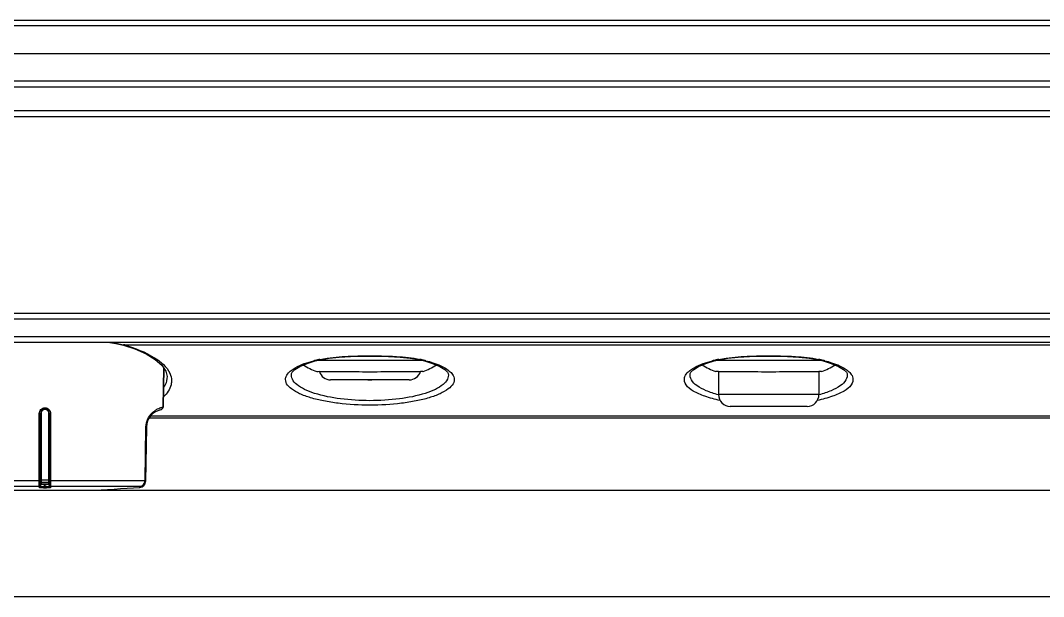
# Model space of a CAD drawing. Header units: millimetres. Extents: x 361 to 5577, y 463 to 3774.
# Drawn here: x 3506.1 to 3679.3, y 463 to 560.6 of the extents above; entities that cross this region are included whole.
import ezdxf

# ---------------------------------------------------------------- set-up
doc = ezdxf.new("R2010")
doc.units = ezdxf.units.MM
doc.header["$LTSCALE"] = 330
doc.layers.get('0').update_dxf_attribs({"linetype": 'CONTINUOUS'})
doc.layers.add('ASSI', color=7, linetype='CONTINUOUS')
doc.layers.add('GEOM', color=7, linetype='CONTINUOUS')

msp = doc.modelspace()

# ---------------------------------------------------------------- linework, layer by layer
at = {"color": 9, "linetype": 'Continuous'}
for p, q in [((4078.33, 560.56), (3280.13, 560.56)), ((3333.14, 554.96), (4025.32, 554.96)), ((4013.71, 549.26), (3344.74, 549.26)), ((4013.71, 545.26), (3344.74, 545.26)), ((3280.23, 510.01), (4078.23, 510.01)), ((4078.23, 507.01), (3280.23, 507.01)), ((3641.23, 497.2), (3624.23, 497.2)), ((3509.27, 482.66), (3509.27, 494.01)), ((3509.49, 494.03), (3509.53, 494.03)), ((3509.58, 494.03), (3509.58, 482.7)), ((3510.22, 494.95), (3510.24, 494.95)), ((3510.22, 494.95), (3510.22, 494.67)), ((3510.24, 494.67), (3510.22, 494.67)), ((3510.24, 494.95), (3510.24, 494.67)), ((3510.87, 482.7), (3510.87, 494.03)), ((3510.96, 494.03), (3510.92, 494.03)), ((3511.19, 494.01), (3511.19, 482.66)), ((3527.17, 482.67), (3527.33, 491.71)), ((3527.33, 491.71), (3527.33, 491.72)), ((3493.28, 482.66), (3509.27, 482.66)), ((3494.14, 481.69), (3509.28, 481.69)), ((3509.28, 481.45), (3509.28, 481.69)), ((3509.58, 482.3), (3509.58, 482.14)), ((3510.22, 482.11), (3510.24, 482.11)), ((3510.22, 481.59), (3510.22, 482.11)), ((3510.22, 482), (3510.24, 482)), ((3510.24, 481.59), (3510.22, 481.59)), ((3510.22, 481.38), (3510.22, 481.59)), ((3510.24, 481.59), (3510.24, 482.11)), ((3510.24, 481.38), (3510.24, 481.59)), ((3510.88, 482.14), (3510.88, 482.3)), ((3511.18, 481.69), (3526.31, 481.69)), ((3511.18, 481.69), (3511.18, 481.45)), ((3511.19, 482.66), (3527.17, 482.66)), ((3526.31, 481.49), (3526.31, 481.69)), ((3527.17, 482.66), (3527.17, 482.67)), ((3527.24, 482.67), (3527.25, 482.67)), ((3527.24, 482.66), (3527.25, 482.66)), ((3510.24, 481.38), (3510.22, 481.38))]:
    msp.add_line(p, q, dxfattribs=at)
at = {"color": 7, "linetype": 'Continuous'}
for p, q in [((4078.33, 559.66), (3280.13, 559.66)), ((4013.81, 550.26), (3344.64, 550.26)), ((4013.71, 544.26), (3344.74, 544.26)), ((3281.23, 511.01), (4077.23, 511.01)), ((4077.23, 506.01), (3281.23, 506.01)), ((3574.05, 503), (3556.4, 503)), ((3641.55, 503), (3623.9, 503)), ((3530.21, 495.08), (3530.33, 501.72)), ((3556.23, 501.09), (3556.25, 501.09)), ((3574.2, 501.09), (3574.23, 501.09)), ((3623.73, 501.09), (3623.75, 501.09)), ((3624.23, 501.1), (3624.23, 497.2)), ((3641.23, 501.1), (3641.23, 497.2)), ((3641.7, 501.09), (3641.73, 501.09)), ((3571.88, 499.7), (3558.58, 499.7)), ((3509.48, 481.65), (3509.48, 494.02)), ((3510.22, 494.76), (3510.24, 494.76)), ((3510.98, 494.02), (3510.98, 481.65)), ((3639.23, 495.2), (3626.23, 495.2)), ((3527.88, 493.29), (3965.65, 493.29)), ((3527.4, 491.71), (3527.24, 482.47)), ((3527.25, 482.66), (3527.25, 482.67))]:
    msp.add_line(p, q, dxfattribs=at)
for centre, radius, start, end in [((3564.03, 519.5), 20, 239.7893, 247.0218), ((3566.42, 519.5), 20, 292.9782, 300.2109), ((3631.53, 519.5), 20, 239.7893, 247.0218), ((3633.92, 519.5), 20, 292.9782, 300.2109), ((3557.23, 447.21), 53.88, 90.5814, 91.0378), ((3558.58, 501.7), 2, 197.8768, 270), ((3571.88, 501.7), 2, 270, 342.1233), ((3573.06, 435.45), 65.65, 89.0031, 89.3778), ((3624.75, 445.98), 55.12, 90.5507, 91.0368), ((3640.53, 434), 67.1, 89.0066, 89.4059), ((3626.23, 497.2), 2, 180, 270), ((3639.23, 497.2), 2, 270, 360), ((3510.22, 494.02), 0.74, 89.9694, 179.4874), ((3510.21, 494.02), 0.739, 179.4961, 180.0001), ((3510.24, 494.02), 0.74, 0.5126, 90.0306), ((3510.24, 494.02), 0.739, 359.9999, 0.5039), ((3530.4, 491.66), 3, 101.3871, 179), ((3529.71, 495.09), 0.5, 281.3987, 359), ((3502.41, 830.67), 350, 272.4795, 273.9151), ((3526.24, 482.48), 1, 273.9151, 359), ((3526.24, 482.69), 1.01, 274.0922, 344.4061), ((3526.24, 482.69), 1, 344.4441, 347.347), ((3526.24, 482.69), 1.01, 347.3459, 358.3264)]:
    msp.add_arc(centre, radius, start, end, dxfattribs=at)
at = {"color": 9, "linetype": 'Continuous'}
for centre, radius, start, end in [((3509.57, 488.93), 5.1, 89.9467, 90.5255), ((3510.88, 488.93), 5.1, 89.4745, 90.0533), ((3509.28, 481.65), 0.2, 269.7029, 359.936), ((3509.58, 482.2), 0.0999, 89.9456, 179.9811), ((3509.58, 482.04), 0.0999, 89.9456, 179.9811), ((3510.23, 116.81), 365.88, 89.8988, 90.1012), ((3510.23, 135.25), 347.05, 89.8927, 90.1073), ((3510.88, 482.2), 0.0999, 0.0189, 90.0544), ((3510.88, 482.04), 0.0999, 0.0189, 90.0544), ((3511.18, 481.65), 0.2, 180.064, 270.2971)]:
    msp.add_arc(centre, radius, start, end, dxfattribs=at)
at = {"color": 7, "linetype": 'Continuous'}
for points, knots in [([(3556.68, 501.09), (3557.89, 501.11), (3560.74, 501.09), (3565.23, 501.08), (3569.71, 501.09), (3572.56, 501.11), (3573.77, 501.09)], [0, 0, 0, 0, 0.212156, 0.499999, 0.787843, 1, 1, 1, 1]), ([(3624.22, 501.1), (3625.43, 501.11), (3628.27, 501.09), (3632.73, 501.08), (3637.19, 501.09), (3640.02, 501.11), (3641.23, 501.1)], [0, 0, 0, 0, 0.213261, 0.499999, 0.786738, 1, 1, 1, 1])]:
    msp.add_open_spline(points, degree=3, knots=knots, dxfattribs=at)
at = {"color": 9, "linetype": 'Continuous'}
for points, knots in [([(3509.27, 494.01), (3509.27, 494.25), (3509.47, 494.76), (3509.97, 494.95), (3510.22, 494.95)], [0, 0, 0, 0, 0.499659, 1, 1, 1, 1]), ([(3509.27, 494.01), (3509.29, 494.01), (3509.34, 494.02), (3509.41, 494.01), (3509.44, 494.02), (3509.48, 494.01), (3509.48, 494.02)], [0, 0, 0, 0, 0.378836, 0.703887, 0.922667, 1, 1, 1, 1]), ([(3509.48, 494.02), (3509.48, 494.03), (3509.48, 494.02), (3509.49, 494.02), (3509.49, 494.03)], [0, 0, 0, 0, 0.257875, 1, 1, 1, 1]), ([(3510.22, 494.67), (3510.05, 494.67), (3509.71, 494.53), (3509.58, 494.19), (3509.58, 494.03)], [0, 0, 0, 0, 0.499898, 1, 1, 1, 1]), ([(3510.24, 494.95), (3510.48, 494.95), (3510.98, 494.76), (3511.19, 494.25), (3511.19, 494.01)], [0, 0, 0, 0, 0.500339, 1, 1, 1, 1]), ([(3510.87, 494.03), (3510.87, 494.19), (3510.74, 494.53), (3510.4, 494.67), (3510.24, 494.67)], [0, 0, 0, 0, 0.500094, 1, 1, 1, 1]), ([(3510.98, 494.02), (3510.98, 494.03), (3510.97, 494.02), (3510.97, 494.02), (3510.96, 494.03)], [0, 0, 0, 0, 0.257875, 1, 1, 1, 1]), ([(3511.19, 494.01), (3511.16, 494.01), (3511.11, 494.02), (3511.04, 494.01), (3511.01, 494.02), (3510.98, 494.01), (3510.98, 494.02)], [0, 0, 0, 0, 0.378836, 0.703887, 0.922667, 1, 1, 1, 1]), ([(3527.33, 491.72), (3527.34, 492.19), (3527.53, 493.01), (3528.13, 493.92), (3528.74, 494.46), (3529.25, 494.76), (3529.61, 494.92), (3529.84, 494.99), (3529.97, 495.03), (3530.07, 495.05), (3530.15, 495.08), (3530.18, 495.07), (3530.21, 495.09), (3530.21, 495.08)], [0, 0, 0, 0, 0.293079, 0.513321, 0.675699, 0.79761, 0.88783, 0.922479, 0.950561, 0.97226, 0.987691, 0.996926, 1, 1, 1, 1]), ([(3527.33, 491.71), (3527.35, 491.71), (3527.38, 491.71), (3527.39, 491.72), (3527.4, 491.71), (3527.4, 491.71)], [0, 0, 0, 0, 0.745247, 0.935872, 1, 1, 1, 1]), ([(3509.28, 481.69), (3509.27, 481.72), (3509.27, 481.82), (3509.26, 482.15), (3509.27, 482.44), (3509.27, 482.66)], [0, 0, 0, 0, 0.096648, 0.317481, 1, 1, 1, 1]), ([(3509.27, 482.66), (3509.29, 482.66), (3509.34, 482.67), (3509.41, 482.66), (3509.44, 482.67), (3509.48, 482.66), (3509.48, 482.67)], [0, 0, 0, 0, 0.378798, 0.703856, 0.922658, 1, 1, 1, 1]), ([(3510.22, 481.38), (3510.1, 481.38), (3509.87, 481.39), (3509.61, 481.4), (3509.44, 481.41), (3509.35, 481.42), (3509.31, 481.43), (3509.28, 481.44), (3509.28, 481.45)], [0, 0, 0, 0, 0.38042, 0.702951, 0.826795, 0.919195, 0.976989, 1, 1, 1, 1]), ([(3509.48, 482.69), (3509.48, 482.69), (3509.48, 482.69), (3509.49, 482.69), (3509.49, 482.69)], [0, 0, 0, 0, 0.257876, 1, 1, 1, 1]), ([(3509.48, 482.04), (3509.48, 482.03), (3509.5, 482.03), (3509.54, 482.02), (3509.61, 482.02), (3509.74, 482.01), (3509.95, 482), (3510.12, 482), (3510.22, 482)], [0, 0, 0, 0, 0.021502, 0.07895, 0.1714, 0.295516, 0.618875, 1, 1, 1, 1]), ([(3510.22, 481.59), (3510.12, 481.59), (3509.95, 481.6), (3509.74, 481.61), (3509.61, 481.62), (3509.54, 481.62), (3509.5, 481.63), (3509.48, 481.64), (3509.48, 481.65)], [0, 0, 0, 0, 0.380154, 0.702445, 0.826219, 0.918616, 0.976528, 1, 1, 1, 1]), ([(3509.49, 482.69), (3509.5, 482.69), (3509.53, 482.7), (3509.56, 482.7), (3509.58, 482.7)], [0, 0, 0, 0, 0.184869, 1, 1, 1, 1]), ([(3509.58, 482.7), (3509.58, 482.6), (3509.57, 482.47), (3509.58, 482.34), (3509.58, 482.3)], [0, 0, 0, 0, 0.690904, 1, 1, 1, 1]), ([(3509.58, 482.14), (3509.58, 482.13), (3509.6, 482.13), (3509.63, 482.12), (3509.69, 482.12), (3509.8, 482.11), (3509.98, 482.11), (3510.13, 482.11), (3510.22, 482.11)], [0, 0, 0, 0, 0.021503, 0.07895, 0.171401, 0.295517, 0.618875, 1, 1, 1, 1]), ([(3510.24, 482.11), (3510.32, 482.11), (3510.47, 482.11), (3510.65, 482.11), (3510.76, 482.12), (3510.82, 482.12), (3510.85, 482.13), (3510.88, 482.13), (3510.88, 482.14)], [0, 0, 0, 0, 0.381115, 0.70447, 0.82859, 0.921045, 0.978496, 1, 1, 1, 1]), ([(3510.24, 482), (3510.33, 482), (3510.5, 482), (3510.71, 482.01), (3510.84, 482.02), (3510.91, 482.02), (3510.95, 482.03), (3510.98, 482.03), (3510.98, 482.04)], [0, 0, 0, 0, 0.381115, 0.70447, 0.828591, 0.921046, 0.978497, 1, 1, 1, 1]), ([(3510.98, 481.65), (3510.98, 481.64), (3510.95, 481.63), (3510.91, 481.62), (3510.84, 481.62), (3510.71, 481.61), (3510.5, 481.6), (3510.33, 481.59), (3510.24, 481.59)], [0, 0, 0, 0, 0.023472, 0.081386, 0.173783, 0.297557, 0.619851, 1, 1, 1, 1]), ([(3511.18, 481.45), (3511.18, 481.44), (3511.14, 481.43), (3511.1, 481.42), (3511.01, 481.41), (3510.84, 481.4), (3510.58, 481.39), (3510.36, 481.38), (3510.24, 481.38)], [0, 0, 0, 0, 0.023011, 0.080806, 0.173207, 0.297052, 0.619584, 1, 1, 1, 1]), ([(3510.96, 482.69), (3510.96, 482.69), (3510.93, 482.7), (3510.9, 482.7), (3510.87, 482.7)], [0, 0, 0, 0, 0.184864, 1, 1, 1, 1]), ([(3510.88, 482.3), (3510.87, 482.34), (3510.88, 482.47), (3510.87, 482.6), (3510.87, 482.7)], [0, 0, 0, 0, 0.309096, 1, 1, 1, 1]), ([(3510.98, 482.69), (3510.98, 482.69), (3510.97, 482.69), (3510.97, 482.69), (3510.96, 482.69)], [0, 0, 0, 0, 0.257875, 1, 1, 1, 1]), ([(3511.19, 482.66), (3511.16, 482.66), (3511.11, 482.67), (3511.04, 482.66), (3511.01, 482.67), (3510.98, 482.66), (3510.98, 482.67)], [0, 0, 0, 0, 0.378794, 0.703851, 0.922653, 1, 1, 1, 1]), ([(3511.19, 482.66), (3511.19, 482.44), (3511.19, 482.15), (3511.18, 481.82), (3511.18, 481.72), (3511.18, 481.69)], [0, 0, 0, 0, 0.682519, 0.903352, 1, 1, 1, 1]), ([(3526.31, 481.69), (3526.54, 481.7), (3527, 481.94), (3527.17, 482.43), (3527.17, 482.66)], [0, 0, 0, 0, 0.486127, 1, 1, 1, 1]), ([(3527.17, 482.67), (3527.18, 482.67), (3527.21, 482.67), (3527.23, 482.67), (3527.25, 482.67)], [0, 0, 0, 0, 0.421461, 1, 1, 1, 1]), ([(3527.17, 482.66), (3527.18, 482.66), (3527.21, 482.66), (3527.23, 482.66), (3527.24, 482.66)], [0, 0, 0, 0, 0.40618, 1, 1, 1, 1])]:
    msp.add_open_spline(points, degree=3, knots=knots, dxfattribs=at)
for points in [[(3509.28, 481.69), (3509.33, 481.68), (3509.38, 481.71), (3509.42, 481.74)], [(3509.42, 481.74), (3509.45, 481.78), (3509.48, 481.83), (3509.48, 481.88)], [(3511.03, 481.74), (3511, 481.78), (3510.98, 481.83), (3510.98, 481.88)], [(3511.18, 481.69), (3511.13, 481.68), (3511.07, 481.71), (3511.03, 481.74)]]:
    msp.add_open_spline(points, degree=3, dxfattribs=at)
at = {"layer": 'ASSI', "color": 7, "linetype": 'Continuous'}
for p, q in [((3530.33, 501.72), (3530.21, 495.08)), ((3329.75, 481.01), (4028.7, 481.01)), ((3320.23, 463.01), (4038.23, 463.01))]:
    msp.add_line(p, q, dxfattribs=at)
at = {"layer": 'GEOM', "color": 9, "linetype": 'Continuous'}
for p, q in [((4038.23, 505.59), (3523.72, 505.59)), ((3564.97, 503.76), (3565.21, 503.76)), ((3565.21, 503.76), (3565.26, 503.76)), ((3632.47, 503.76), (3632.71, 503.76)), ((3632.71, 503.76), (3632.76, 503.76)), ((3528.1, 493.59), (3966.42, 493.59))]:
    msp.add_line(p, q, dxfattribs=at)
at = {"layer": 'GEOM', "color": 7, "linetype": 'Continuous'}
for p, q in [((3554.6, 502.48), (3555.99, 502.91)), ((3622.09, 502.48), (3623.49, 502.91)), ((3551.95, 500.75), (3551.95, 500.75)), ((3578.5, 500.75), (3578.5, 500.75)), ((3619.45, 500.75), (3619.45, 500.75)), ((3646, 500.75), (3646, 500.75)), ((3564.88, 499.7), (3565.58, 499.7))]:
    msp.add_line(p, q, dxfattribs=at)
for points in [[(3521.21, 506.01), (3522.21, 505.88), (3523.51, 505.58)], [(3523.51, 505.58), (3525.45, 504.93), (3527.36, 504.08), (3528.88, 503.17), (3530, 502.2), (3530.69, 501.18), (3530.9, 500.27)], [(3551.95, 500.75), (3552.07, 500.99), (3552.54, 501.46), (3553.36, 501.97), (3554.6, 502.48)], [(3555.99, 502.91), (3556.84, 503.11), (3558.33, 503.35), (3560.04, 503.54), (3561.97, 503.65), (3564.08, 503.69)], [(3564.08, 503.69), (3566.27, 503.69), (3568.39, 503.65), (3570.33, 503.54), (3572.06, 503.36), (3573.56, 503.12), (3574.46, 502.91)], [(3574.46, 502.91), (3575.83, 502.49), (3577.07, 501.98), (3577.9, 501.47), (3578.38, 501), (3578.5, 500.75)], [(3619.45, 500.75), (3619.57, 500.99), (3620.04, 501.46), (3620.86, 501.96), (3622.09, 502.48)], [(3623.49, 502.91), (3624.34, 503.11), (3625.83, 503.35), (3627.54, 503.54), (3629.47, 503.65), (3631.58, 503.69)], [(3631.58, 503.69), (3633.77, 503.69), (3635.89, 503.65), (3637.83, 503.54), (3639.56, 503.36), (3641.06, 503.12), (3641.96, 502.91)], [(3641.96, 502.91), (3643.33, 502.49), (3644.57, 501.98), (3645.4, 501.47), (3645.88, 501), (3646, 500.75)]]:
    msp.add_lwpolyline(points, dxfattribs=at)
at = {"layer": 'GEOM', "color": 9, "linetype": 'Continuous'}
for centre, radius, start, end in [((3520.56, 494.16), 11.87, 74.5621, 75.5294), ((3559.4, 488.99), 14.42, 103.7753, 104.7068), ((3560.12, 485.98), 17.51, 101.0556, 103.7193), ((3570.34, 486.01), 17.49, 76.2796, 78.919), ((3571.05, 488.99), 14.42, 75.2931, 76.2248), ((3626.9, 488.99), 14.42, 103.7753, 104.7068), ((3627.62, 485.98), 17.51, 101.0556, 103.7193), ((3637.84, 486.01), 17.49, 76.2796, 78.919), ((3638.55, 488.99), 14.42, 75.2931, 76.2248)]:
    msp.add_arc(centre, radius, start, end, dxfattribs=at)
for points in [[(3521.52, 506.01), (3522.19, 505.93), (3522.86, 505.81), (3523.52, 505.64)], [(3523.72, 505.59), (3523.65, 505.57), (3523.57, 505.56), (3523.51, 505.58)], [(3555.74, 502.94), (3555.82, 502.9), (3555.91, 502.89), (3555.99, 502.91)], [(3562.08, 503.71), (3563.04, 503.75), (3564.01, 503.76), (3564.97, 503.76)], [(3565.26, 503.76), (3566.3, 503.76), (3567.34, 503.75), (3568.37, 503.71)], [(3574.71, 502.94), (3574.63, 502.9), (3574.54, 502.89), (3574.46, 502.91)], [(3623.24, 502.94), (3623.32, 502.9), (3623.41, 502.89), (3623.49, 502.91)], [(3629.58, 503.71), (3630.54, 503.75), (3631.51, 503.76), (3632.47, 503.76)], [(3632.76, 503.76), (3633.8, 503.76), (3634.84, 503.75), (3635.87, 503.71)], [(3642.21, 502.94), (3642.13, 502.9), (3642.04, 502.89), (3641.96, 502.91)], [(3531.36, 500.81), (3531.54, 500.43), (3531.64, 500), (3531.65, 499.58)], [(3551.62, 501.05), (3551.7, 501.13), (3551.79, 501.2), (3551.88, 501.27)], [(3578.5, 501.33), (3578.62, 501.24), (3578.73, 501.15), (3578.83, 501.05)], [(3619.12, 501.05), (3619.2, 501.13), (3619.29, 501.2), (3619.38, 501.27)], [(3646, 501.33), (3646.12, 501.24), (3646.23, 501.15), (3646.33, 501.05)]]:
    msp.add_open_spline(points, degree=3, dxfattribs=at)
for points, knots in [([(3523.72, 505.59), (3525.48, 505.07), (3528.33, 504.01), (3530.85, 501.93), (3531.36, 500.81)], [0, 0, 0, 0, 0.599129, 1, 1, 1, 1]), ([(3551.88, 501.27), (3552.1, 501.45), (3553.29, 502.21), (3554.66, 502.65), (3555.74, 502.94)], [0, 0, 0, 0, 0.204619, 1, 1, 1, 1]), ([(3556.76, 503.17), (3557.18, 503.25), (3558.94, 503.54), (3560.72, 503.67), (3562.08, 503.71)], [0, 0, 0, 0, 0.237818, 1, 1, 1, 1]), ([(3568.37, 503.71), (3568.83, 503.7), (3570.62, 503.61), (3572.4, 503.43), (3573.7, 503.17)], [0, 0, 0, 0, 0.258985, 1, 1, 1, 1]), ([(3574.71, 502.94), (3575.1, 502.84), (3576.42, 502.45), (3577.72, 501.92), (3578.5, 501.33)], [0, 0, 0, 0, 0.291635, 1, 1, 1, 1]), ([(3619.38, 501.27), (3619.6, 501.45), (3620.79, 502.21), (3622.16, 502.65), (3623.24, 502.94)], [0, 0, 0, 0, 0.204623, 1, 1, 1, 1]), ([(3624.26, 503.17), (3624.68, 503.25), (3626.44, 503.54), (3628.22, 503.67), (3629.58, 503.71)], [0, 0, 0, 0, 0.237818, 1, 1, 1, 1]), ([(3635.87, 503.71), (3636.33, 503.7), (3638.12, 503.61), (3639.9, 503.43), (3641.2, 503.17)], [0, 0, 0, 0, 0.258985, 1, 1, 1, 1]), ([(3642.21, 502.94), (3642.6, 502.84), (3643.92, 502.45), (3645.22, 501.92), (3646, 501.33)], [0, 0, 0, 0, 0.291634, 1, 1, 1, 1]), ([(3550.97, 499.98), (3550.99, 500.07), (3551.1, 500.48), (3551.38, 500.82), (3551.62, 501.05)], [0, 0, 0, 0, 0.224183, 1, 1, 1, 1]), ([(3578.5, 500.75), (3578.55, 500.43), (3578.41, 499.68), (3577.55, 498.77), (3576.23, 498), (3573.78, 497.07), (3570.05, 496.36), (3565.23, 496.07), (3560.4, 496.36), (3556.67, 497.07), (3554.22, 498), (3552.91, 498.77), (3552.04, 499.68), (3551.9, 500.43), (3551.95, 500.75)], [0, 0, 0, 0, 0.032072, 0.071231, 0.121915, 0.183846, 0.332947, 0.5, 0.667053, 0.816154, 0.878085, 0.928769, 0.967928, 1, 1, 1, 1]), ([(3578.83, 501.05), (3578.92, 500.97), (3579.21, 500.67), (3579.43, 500.28), (3579.48, 499.98)], [0, 0, 0, 0, 0.284025, 1, 1, 1, 1]), ([(3618.47, 499.98), (3618.49, 500.07), (3618.6, 500.48), (3618.88, 500.82), (3619.12, 501.05)], [0, 0, 0, 0, 0.224185, 1, 1, 1, 1]), ([(3624.19, 497.16), (3623.49, 497.35), (3622.23, 497.76), (3620.66, 498.57), (3619.6, 499.54), (3619.39, 500.4), (3619.45, 500.75)], [0, 0, 0, 0, 0.340928, 0.620311, 0.832547, 1, 1, 1, 1]), ([(3646, 500.75), (3646.06, 500.4), (3645.86, 499.54), (3644.79, 498.57), (3643.22, 497.76), (3641.96, 497.35), (3641.26, 497.16)], [0, 0, 0, 0, 0.167454, 0.379689, 0.659072, 1, 1, 1, 1]), ([(3646.33, 501.05), (3646.42, 500.97), (3646.71, 500.67), (3646.93, 500.28), (3646.98, 499.98)], [0, 0, 0, 0, 0.284025, 1, 1, 1, 1]), ([(3531.65, 499.58), (3531.65, 499.35), (3531.54, 498.29), (3530.88, 497.37), (3530.3, 496.81)], [0, 0, 0, 0, 0.226045, 1, 1, 1, 1]), ([(3530.9, 500.28), (3530.91, 499.79), (3530.74, 499.11), (3530.41, 498.53), (3530.31, 498.38)], [0, 0, 0, 0, 0.731542, 1, 1, 1, 1]), ([(3579.48, 499.98), (3579.54, 499.67), (3579.36, 498.91), (3578.42, 498.03), (3577.02, 497.26), (3575.18, 496.6), (3572.99, 496.08), (3569.64, 495.55), (3565.23, 495.31), (3560.81, 495.55), (3557.46, 496.08), (3555.27, 496.6), (3553.43, 497.26), (3552.03, 498.03), (3551.09, 498.91), (3550.91, 499.67), (3550.97, 499.98)], [0, 0, 0, 0, 0.02981, 0.067765, 0.118123, 0.180276, 0.252063, 0.330918, 0.5, 0.669082, 0.747937, 0.819724, 0.881877, 0.932235, 0.97019, 1, 1, 1, 1]), ([(3624.49, 496.21), (3623.63, 496.39), (3622.06, 496.8), (3620.1, 497.65), (3618.73, 498.63), (3618.4, 499.6), (3618.47, 499.98)], [0, 0, 0, 0, 0.350555, 0.636908, 0.847343, 1, 1, 1, 1]), ([(3646.98, 499.98), (3647.05, 499.6), (3646.72, 498.63), (3645.35, 497.65), (3643.39, 496.8), (3641.82, 496.39), (3640.96, 496.21)], [0, 0, 0, 0, 0.152657, 0.363096, 0.649444, 1, 1, 1, 1])]:
    msp.add_open_spline(points, degree=3, knots=knots, dxfattribs=at)

doc.saveas('drawing.dxf')
